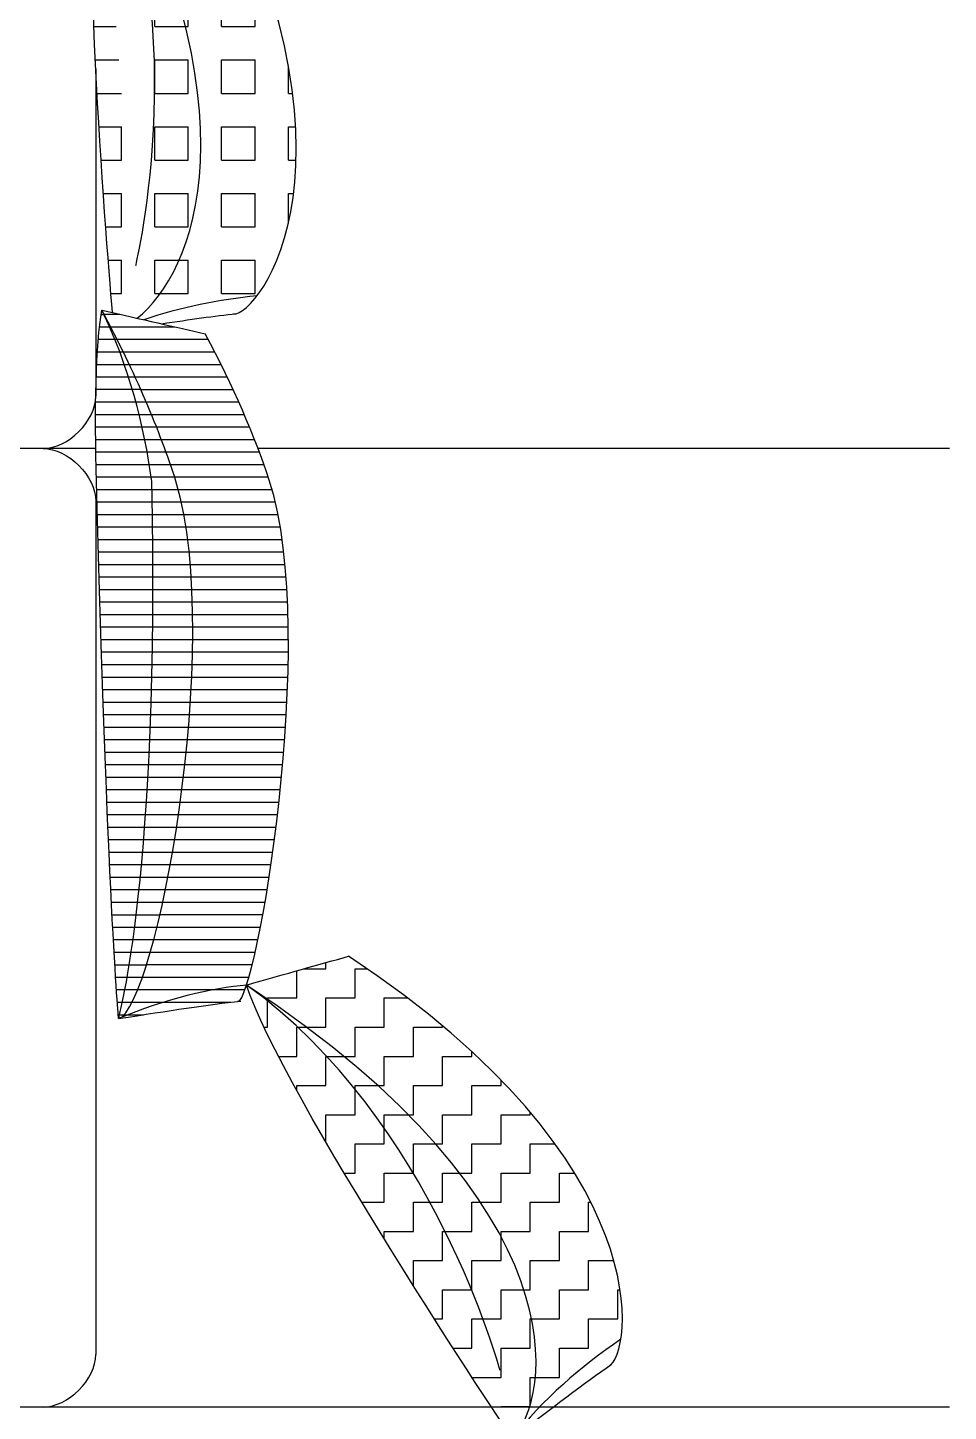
# Model space of a CAD drawing. Header units: millimetres. Extents: x 990 to 5684, y 331 to 3337.
# Drawn here: x 4028.9 to 4099, y 2104.3 to 2209.7 of the extents above; entities that cross this region are included whole.
import ezdxf

# ---------------------------------------------------------------- set-up
doc = ezdxf.new("R2010")
doc.units = ezdxf.units.MM
for name, color, linetype in [('A-SECT D-MCUT', 181, 'Continuous'), ('VITI', 2, 'Continuous'), ('VITI 2', 4, 'Continuous')]:
    doc.layers.add(name, color=color, linetype=linetype)
pattern_1 = [(0, (0, 0), (2.2225, 2.2225), [2.2225, -2.2225]), (90, (2.2225, 0), (-2.2225, 2.2225), [2.2225, -2.2225])]

msp = doc.modelspace()

# ---------------------------------------------------------------- hatches: boundary and pattern name
at = {"layer": 'A-SECT D-MCUT'}
h = msp.add_hatch(dxfattribs=at)
h.set_pattern_fill('LINE', color=40, scale=0.3)
edge = h.paths.add_edge_path()
edge.add_spline(control_points=[(4047.97, 2250.67), (4048.24, 2256.88), (4047.97, 2263.04), (4046.62, 2267.26)], knot_values=[14.837275, 14.837275, 14.837275, 14.837275, 22.849085, 22.849085, 22.849085, 22.849085], degree=3, periodic=0)
edge.add_spline(control_points=[(4046.62, 2267.26), (4045.49, 2270.63), (4043.9, 2274.34), (4041.73, 2278.4)], knot_values=[27.272213, 27.272213, 27.272213, 27.272213, 32.474828, 32.474828, 32.474828, 32.474828], degree=3, periodic=0)
edge.add_spline(control_points=[(4041.73, 2278.4), (4039.55, 2278.9), (4037.08, 2279.48), (4034.1, 2280.14)], knot_values=[0.244402, 0.244402, 0.244402, 0.244402, 10.264926, 10.264926, 10.264926, 10.264926], degree=3, periodic=0)
edge.add_line((4034.1, 2280.14), (4034.1, 2279.77))
edge.add_spline(control_points=[(4034.1, 2279.77), (4036.55, 2275.13), (4038.3, 2270.94), (4039.5, 2267.18)], knot_values=[26.717885, 26.717885, 26.717885, 26.717885, 32.309165, 32.309165, 32.309165, 32.309165], degree=3, periodic=0)
edge.add_spline(control_points=[(4039.5, 2267.18), (4043.17, 2254.87), (4038.11, 2227.92), (4035.27, 2226.3)], knot_values=[0.363216, 0.363216, 0.363216, 0.363216, 22.578103, 22.578103, 22.578103, 22.578103], degree=3, periodic=0)
edge.add_spline(control_points=[(4035.27, 2226.3), (4038.71, 2227.77), (4042.37, 2228.57), (4044.89, 2228.81)], knot_values=[23.408711, 23.408711, 23.408711, 23.408711, 30.185736, 30.185736, 30.185736, 30.185736], degree=3, periodic=0)
edge.add_spline(control_points=[(4044.89, 2228.81), (4045.95, 2232.11), (4047.56, 2241.45), (4047.97, 2250.67)], knot_values=[2.941282, 2.941282, 2.941282, 2.941282, 14.837275, 14.837275, 14.837275, 14.837275], degree=3, periodic=0)
edge = h.paths.add_edge_path()
edge.add_spline(control_points=[(4045.58, 2136.81), (4047.37, 2142.34), (4050.68, 2164.78), (4047.31, 2175.27)], knot_values=[2.941282, 2.941282, 2.941282, 2.941282, 22.849085, 22.849085, 22.849085, 22.849085], degree=3, periodic=0)
edge.add_spline(control_points=[(4047.31, 2175.27), (4047.05, 2176.05), (4046.76, 2176.85), (4046.45, 2177.67)], knot_values=[27.272213, 27.272213, 27.272213, 27.272213, 28.480322, 28.480322, 28.480322, 28.480322], degree=3, periodic=0)
edge.add_spline(control_points=[(4046.45, 2177.67), (4045.42, 2180.38), (4044.1, 2183.29), (4042.43, 2186.41)], knot_values=[28.480322, 28.480322, 28.480322, 28.480322, 32.474828, 32.474828, 32.474828, 32.474828], degree=3, periodic=0)
edge.add_spline(control_points=[(4042.43, 2186.41), (4041.39, 2186.65), (4040.3, 2186.9), (4039.11, 2187.17)], knot_values=[5.514119, 5.514119, 5.514119, 5.514119, 10.264926, 10.264926, 10.264926, 10.264926], degree=3, periodic=0)
edge.add_spline(control_points=[(4039.11, 2187.17), (4038.67, 2187.27), (4038.22, 2187.37), (4037.76, 2187.48)], knot_values=[3.76901, 3.76901, 3.76901, 3.76901, 5.514119, 5.514119, 5.514119, 5.514119], degree=3, periodic=0)
edge.add_spline(control_points=[(4037.76, 2187.48), (4037.6, 2187.52), (4037.43, 2187.55), (4037.26, 2187.59)], knot_values=[3.144169, 3.144169, 3.144169, 3.144169, 3.76901, 3.76901, 3.76901, 3.76901], degree=3, periodic=0)
edge.add_spline(control_points=[(4037.26, 2187.59), (4036.65, 2187.73), (4036.02, 2187.87), (4035.37, 2188.02)], knot_values=[0.895699, 0.895699, 0.895699, 0.895699, 3.144169, 3.144169, 3.144169, 3.144169], degree=3, periodic=0)
edge.add_spline(control_points=[(4035.37, 2188.02), (4035.11, 2188.08), (4034.84, 2188.14), (4034.57, 2188.2)], knot_values=[0, 0, 0, 0, 0.895699, 0.895699, 0.895699, 0.895699], degree=3, periodic=0)
edge.add_spline(control_points=[(4034.57, 2188.2), (4037.14, 2183.38), (4038.96, 2179.06), (4040.2, 2175.19)], knot_values=[26.717885, 26.717885, 26.717885, 26.717885, 32.474828, 32.474828, 32.474828, 32.474828], degree=3, periodic=0)
edge.add_spline(control_points=[(4040.2, 2175.19), (4043.87, 2162.88), (4038.81, 2135.93), (4035.97, 2134.31)], knot_values=[0.363216, 0.363216, 0.363216, 0.363216, 22.578103, 22.578103, 22.578103, 22.578103], degree=3, periodic=0)
edge.add_spline(control_points=[(4035.97, 2134.31), (4039.41, 2135.77), (4043.07, 2136.57), (4045.58, 2136.81)], knot_values=[23.408711, 23.408711, 23.408711, 23.408711, 30.185736, 30.185736, 30.185736, 30.185736], degree=3, periodic=0)
at = {"layer": 'A-SECT D-MCUT', "linetype": 'Continuous'}
h = msp.add_hatch(dxfattribs=at)
h.set_pattern_fill('SQUARE', color=175, scale=0.8)
edge = h.paths.add_edge_path()
edge.add_spline(control_points=[(4037.26, 2187.59), (4041.52, 2191.04), (4046.83, 2202.98), (4034.24, 2226.61)], knot_values=[4.212596, 4.212596, 4.212596, 4.212596, 32.474828, 32.474828, 32.474828, 32.474828], degree=3, periodic=0)
edge.add_spline(control_points=[(4037.15, 2191.62), (4037.15, 2191.62), (4041.84, 2210.82), (4034.24, 2226.61)], knot_values=[0, 0, 0, 0, 50, 50, 50, 50], degree=3, periodic=0)
edge.add_spline(control_points=[(4034.24, 2226.61), (4034.18, 2226.34), (4034.14, 2226.06), (4034.1, 2225.75)], knot_values=[8.511527, 8.511527, 8.511527, 8.511527, 8.789808, 8.789808, 8.789808, 8.789808], degree=3, periodic=0)
edge.add_spline(control_points=[(4034.1, 2225.75), (4033.55, 2221.76), (4033.72, 2214.08), (4034.1, 2206.58)], knot_values=[4.891288, 4.891288, 4.891288, 4.891288, 8.511527, 8.511527, 8.511527, 8.511527], degree=3, periodic=0)
edge.add_spline(control_points=[(4034.1, 2206.58), (4034.49, 2198.74), (4035.11, 2191.09), (4035.37, 2188.02)], knot_values=[1.11256, 1.11256, 1.11256, 1.11256, 4.891288, 4.891288, 4.891288, 4.891288], degree=3, periodic=0)
edge.add_spline(control_points=[(4035.37, 2188.02), (4036.02, 2187.87), (4036.65, 2187.73), (4037.26, 2187.59)], knot_values=[0.895699, 0.895699, 0.895699, 0.895699, 3.144169, 3.144169, 3.144169, 3.144169], degree=3, periodic=0)
edge = h.paths.add_edge_path()
edge.add_spline(control_points=[(4044.8, 2187.95), (4045.2, 2188.06), (4045.77, 2188.5), (4046.38, 2189.3)], knot_values=[1.135938, 1.135938, 1.135938, 1.135938, 6.587136, 6.587136, 6.587136, 6.587136], degree=3, periodic=0)
edge.add_spline(control_points=[(4046.38, 2189.3), (4043.49, 2189), (4040.57, 2188.44), (4037.76, 2187.48)], knot_values=[23.408711, 23.408711, 23.408711, 23.408711, 28.803606, 28.803606, 28.803606, 28.803606], degree=3, periodic=0)
edge.add_spline(control_points=[(4037.76, 2187.48), (4038.22, 2187.37), (4038.67, 2187.27), (4039.11, 2187.17)], knot_values=[3.76901, 3.76901, 3.76901, 3.76901, 5.514119, 5.514119, 5.514119, 5.514119], degree=3, periodic=0)
edge.add_spline(control_points=[(4039.11, 2187.17), (4041.2, 2187.49), (4042.97, 2187.74), (4044.58, 2187.92)], knot_values=[4.364551, 4.364551, 4.364551, 4.364551, 12.620073, 12.620073, 12.620073, 12.620073], degree=3, periodic=0)
edge.add_spline(control_points=[(4044.58, 2187.92), (4044.66, 2187.93), (4044.73, 2187.94), (4044.8, 2187.95)], knot_values=[12.620073, 12.620073, 12.620073, 12.620073, 13.003953, 13.003953, 13.003953, 13.003953], degree=3, periodic=0)
at = {"layer": 'A-SECT D-MCUT'}
h = msp.add_hatch(dxfattribs=at)
h.set_pattern_fill('SQUARE', color=175, scale=0.8)
edge = h.paths.add_edge_path()
edge.add_spline(control_points=[(4046.38, 2189.3), (4049.25, 2193.06), (4052.89, 2204.6), (4042.09, 2224.82)], knot_values=[6.587136, 6.587136, 6.587136, 6.587136, 32.474828, 32.474828, 32.474828, 32.474828], degree=3, periodic=0)
edge.add_spline(control_points=[(4042.09, 2224.82), (4040.18, 2225.25), (4038.06, 2225.75), (4035.56, 2226.31)], knot_values=[1.503153, 1.503153, 1.503153, 1.503153, 10.264926, 10.264926, 10.264926, 10.264926], degree=3, periodic=0)
edge.add_spline(control_points=[(4035.56, 2226.31), (4035.42, 2226.29), (4035.28, 2226.27), (4035.13, 2226.24)], knot_values=[0, 0, 0, 0, 0.475048, 0.475048, 0.475048, 0.475048], degree=3, periodic=0)
edge.add_spline(control_points=[(4035.13, 2226.24), (4035.13, 2226.24), (4035.13, 2226.3), (4035.12, 2226.41)], knot_values=[0, 0, 0, 0, 0.360496, 0.360496, 0.360496, 0.360496], degree=3, periodic=0)
edge.add_spline(control_points=[(4035.12, 2226.41), (4034.83, 2226.47), (4034.53, 2226.54), (4034.24, 2226.61)], knot_values=[0, 0, 0, 0, 0.995873, 0.995873, 0.995873, 0.995873], degree=3, periodic=0)
edge.add_spline(control_points=[(4034.24, 2226.61), (4046.83, 2202.98), (4041.52, 2191.04), (4037.26, 2187.59)], knot_values=[4.212596, 4.212596, 4.212596, 4.212596, 32.474828, 32.474828, 32.474828, 32.474828], degree=3, periodic=0)
edge.add_spline(control_points=[(4037.26, 2187.59), (4037.43, 2187.55), (4037.6, 2187.52), (4037.76, 2187.48)], knot_values=[3.144169, 3.144169, 3.144169, 3.144169, 3.76901, 3.76901, 3.76901, 3.76901], degree=3, periodic=0)
edge.add_spline(control_points=[(4037.76, 2187.48), (4040.57, 2188.44), (4043.49, 2189), (4046.38, 2189.3)], knot_values=[23.408711, 23.408711, 23.408711, 23.408711, 28.803606, 28.803606, 28.803606, 28.803606], degree=3, periodic=0)
h = msp.add_hatch(dxfattribs=at)
h.set_pattern_fill('LINE', color=40, scale=0.3)
edge = h.paths.add_edge_path(flags=17)
edge.add_spline(control_points=[(4041.21, 2157.11), (4041.47, 2160.45), (4041.56, 2163.81), (4041.42, 2166.91)], knot_values=[14.179532, 14.179532, 14.179532, 14.179532, 18.378785, 18.378785, 18.378785, 18.378785], degree=3, periodic=0)
edge.add_spline(control_points=[(4041.42, 2166.91), (4041.37, 2167.96), (4041.29, 2168.98), (4041.19, 2169.96)], knot_values=[18.378785, 18.378785, 18.378785, 18.378785, 19.801235, 19.801235, 19.801235, 19.801235], degree=3, periodic=0)
edge.add_spline(control_points=[(4041.19, 2169.96), (4041.09, 2170.91), (4040.95, 2171.83), (4040.79, 2172.69)], knot_values=[19.801235, 19.801235, 19.801235, 19.801235, 21.177679, 21.177679, 21.177679, 21.177679], degree=3, periodic=0)
edge.add_spline(control_points=[(4040.79, 2172.69), (4040.63, 2173.58), (4040.43, 2174.41), (4040.2, 2175.19)], knot_values=[21.177679, 21.177679, 21.177679, 21.177679, 22.578103, 22.578103, 22.578103, 22.578103], degree=3, periodic=0)
edge.add_spline(control_points=[(4040.2, 2175.19), (4038.96, 2179.06), (4037.14, 2183.38), (4034.57, 2188.2)], knot_values=[26.717885, 26.717885, 26.717885, 26.717885, 32.474828, 32.474828, 32.474828, 32.474828], degree=3, periodic=0)
edge.add_spline(control_points=[(4034.57, 2188.2), (4036.62, 2183.95), (4037.77, 2179.46), (4038.37, 2175.17)], knot_values=[36.559142, 36.559142, 36.559142, 36.559142, 50, 50, 50, 50], degree=3, periodic=0)
edge.add_spline(control_points=[(4038.37, 2175.17), (4039, 2145.43), (4035.83, 2134.25), (4035.83, 2134.25)], knot_values=[0, 0, 0, 0, 28.336263, 28.336263, 28.336263, 28.336263], degree=3, periodic=0)
edge.add_spline(control_points=[(4035.83, 2134.25), (4035.87, 2134.27), (4035.92, 2134.29), (4035.97, 2134.31)], knot_values=[30.185736, 30.185736, 30.185736, 30.185736, 30.276089, 30.276089, 30.276089, 30.276089], degree=3, periodic=0)
edge.add_spline(control_points=[(4038.52, 2135.27), (4037.67, 2134.99), (4036.81, 2134.67), (4035.97, 2134.31)], knot_values=[28.52543, 28.52543, 28.52543, 28.52543, 30.185736, 30.185736, 30.185736, 30.185736], degree=3, periodic=0)
edge.add_spline(control_points=[(4035.97, 2134.31), (4035.99, 2134.32), (4036.01, 2134.34), (4036.03, 2134.35)], knot_values=[0.363215, 0.363215, 0.363215, 0.363215, 0.532403, 0.532403, 0.532403, 0.532403], degree=3, periodic=0)
edge.add_spline(control_points=[(4036.03, 2134.35), (4036.05, 2134.37), (4036.08, 2134.39), (4036.1, 2134.4)], knot_values=[0.532403, 0.532403, 0.532403, 0.532403, 0.708762, 0.708762, 0.708762, 0.708762], degree=3, periodic=0)
edge.add_spline(control_points=[(4036.1, 2134.4), (4036.12, 2134.42), (4036.15, 2134.44), (4036.17, 2134.47)], knot_values=[0.708762, 0.708762, 0.708762, 0.708762, 0.882917, 0.882917, 0.882917, 0.882917], degree=3, periodic=0)
edge.add_spline(control_points=[(4036.17, 2134.47), (4036.19, 2134.49), (4036.22, 2134.51), (4036.24, 2134.54)], knot_values=[0.882917, 0.882917, 0.882917, 0.882917, 1.058348, 1.058348, 1.058348, 1.058348], degree=3, periodic=0)
edge.add_spline(control_points=[(4036.24, 2134.54), (4036.27, 2134.57), (4036.31, 2134.61), (4036.35, 2134.66)], knot_values=[1.058348, 1.058348, 1.058348, 1.058348, 1.319506, 1.319506, 1.319506, 1.319506], degree=3, periodic=0)
edge.add_spline(control_points=[(4036.35, 2134.66), (4036.38, 2134.7), (4036.42, 2134.75), (4036.45, 2134.8)], knot_values=[1.319506, 1.319506, 1.319506, 1.319506, 1.583655, 1.583655, 1.583655, 1.583655], degree=3, periodic=0)
edge.add_spline(control_points=[(4036.45, 2134.8), (4036.52, 2134.9), (4036.6, 2135.01), (4036.67, 2135.14)], knot_values=[1.583655, 1.583655, 1.583655, 1.583655, 2.103022, 2.103022, 2.103022, 2.103022], degree=3, periodic=0)
edge.add_spline(control_points=[(4036.67, 2135.14), (4036.72, 2135.22), (4036.77, 2135.31), (4036.82, 2135.41)], knot_values=[2.103022, 2.103022, 2.103022, 2.103022, 2.457784, 2.457784, 2.457784, 2.457784], degree=3, periodic=0)
edge.add_spline(control_points=[(4036.82, 2135.41), (4036.92, 2135.6), (4037.02, 2135.8), (4037.12, 2136.03)], knot_values=[2.457784, 2.457784, 2.457784, 2.457784, 3.140076, 3.140076, 3.140076, 3.140076], degree=3, periodic=0)
edge.add_spline(control_points=[(4037.12, 2136.03), (4037.3, 2136.44), (4037.48, 2136.91), (4037.66, 2137.44)], knot_values=[3.140076, 3.140076, 3.140076, 3.140076, 4.380793, 4.380793, 4.380793, 4.380793], degree=3, periodic=0)
edge.add_spline(control_points=[(4037.66, 2137.44), (4037.89, 2138.09), (4038.12, 2138.83), (4038.34, 2139.65)], knot_values=[4.380793, 4.380793, 4.380793, 4.380793, 5.916928, 5.916928, 5.916928, 5.916928], degree=3, periodic=0)
edge.add_spline(control_points=[(4038.34, 2139.65), (4038.73, 2141.06), (4039.12, 2142.7), (4039.48, 2144.48)], knot_values=[5.916928, 5.916928, 5.916928, 5.916928, 8.580437, 8.580437, 8.580437, 8.580437], degree=3, periodic=0)
edge.add_spline(control_points=[(4039.48, 2144.48), (4039.87, 2146.42), (4040.22, 2148.53), (4040.53, 2150.74)], knot_values=[8.580437, 8.580437, 8.580437, 8.580437, 11.470659, 11.470659, 11.470659, 11.470659], degree=3, periodic=0)
edge.add_spline(control_points=[(4040.53, 2150.74), (4040.81, 2152.81), (4041.04, 2154.96), (4041.21, 2157.11)], knot_values=[11.470659, 11.470659, 11.470659, 11.470659, 14.179532, 14.179532, 14.179532, 14.179532], degree=3, periodic=0)
edge = h.paths.add_edge_path()
edge.add_spline(control_points=[(4035.97, 2134.31), (4038.81, 2135.93), (4043.87, 2162.88), (4040.2, 2175.19)], knot_values=[0.363216, 0.363216, 0.363216, 0.363216, 22.578103, 22.578103, 22.578103, 22.578103], degree=3, periodic=0)
edge.add_spline(control_points=[(4040.2, 2175.19), (4038.96, 2179.06), (4037.14, 2183.38), (4034.57, 2188.2)], knot_values=[26.717885, 26.717885, 26.717885, 26.717885, 32.474828, 32.474828, 32.474828, 32.474828], degree=3, periodic=0)
edge.add_spline(control_points=[(4034.57, 2188.2), (4036.62, 2183.95), (4037.77, 2179.46), (4038.37, 2175.17)], knot_values=[36.559142, 36.559142, 36.559142, 36.559142, 50, 50, 50, 50], degree=3, periodic=0)
edge.add_spline(control_points=[(4038.37, 2175.17), (4039, 2145.43), (4035.83, 2134.25), (4035.83, 2134.25)], knot_values=[0, 0, 0, 0, 28.336263, 28.336263, 28.336263, 28.336263], degree=3, periodic=0)
edge.add_spline(control_points=[(4035.83, 2134.25), (4035.87, 2134.27), (4035.92, 2134.29), (4035.97, 2134.31)], knot_values=[30.185736, 30.185736, 30.185736, 30.185736, 30.276089, 30.276089, 30.276089, 30.276089], degree=3, periodic=0)
edge.add_spline(control_points=[(4045.58, 2136.81), (4043.07, 2136.57), (4039.41, 2135.77), (4035.97, 2134.31)], knot_values=[23.408711, 23.408711, 23.408711, 23.408711, 30.185736, 30.185736, 30.185736, 30.185736], degree=3, periodic=0)
h = msp.add_hatch(dxfattribs=at)
h.set_pattern_fill('ZIGZAG', color=175, scale=0.7)
h.set_pattern_definition(pattern_1)
edge = h.paths.add_edge_path()
edge.add_spline(control_points=[(4074.08, 2109.84), (4074.81, 2114.52), (4072.48, 2126.4), (4053.34, 2139)], knot_values=[6.587136, 6.587136, 6.587136, 6.587136, 32.474828, 32.474828, 32.474828, 32.474828], degree=3, periodic=0)
edge.add_spline(control_points=[(4053.34, 2139), (4051.13, 2138.38), (4048.62, 2137.69), (4045.58, 2136.81)], knot_values=[0, 0, 0, 0, 10.264926, 10.264926, 10.264926, 10.264926], degree=3, periodic=0)
edge.add_spline(control_points=[(4045.58, 2136.81), (4067, 2122.69), (4068.85, 2110.15), (4067.13, 2104.67)], knot_values=[5.394661, 5.394661, 5.394661, 5.394661, 32.474828, 32.474828, 32.474828, 32.474828], degree=3, periodic=0)
edge.add_line((4067.13, 2104.67), (4067.89, 2104.67))
edge.add_spline(control_points=[(4067.89, 2104.67), (4069.77, 2106.63), (4071.88, 2108.34), (4074.08, 2109.84)], knot_values=[23.408711, 23.408711, 23.408711, 23.408711, 28.355936, 28.355936, 28.355936, 28.355936], degree=3, periodic=0)
edge = h.paths.add_edge_path(flags=0)
edge.add_spline(control_points=[(4065.43, 2116.71), (4065.11, 2117.39), (4064.73, 2118.08), (4064.32, 2118.8)], knot_values=[18.288591, 18.288591, 18.288591, 18.288591, 19.96557, 19.96557, 19.96557, 19.96557], degree=3, periodic=0)
edge.add_spline(control_points=[(4064.32, 2118.8), (4063.93, 2119.44), (4063.51, 2120.11), (4063.05, 2120.78)], knot_values=[19.96557, 19.96557, 19.96557, 19.96557, 21.493631, 21.493631, 21.493631, 21.493631], degree=3, periodic=0)
edge.add_spline(control_points=[(4063.05, 2120.78), (4062.54, 2121.53), (4061.98, 2122.29), (4061.36, 2123.06)], knot_values=[21.493631, 21.493631, 21.493631, 21.493631, 23.185115, 23.185115, 23.185115, 23.185115], degree=3, periodic=0)
edge.add_spline(control_points=[(4061.36, 2123.06), (4060.62, 2124), (4059.79, 2124.95), (4058.88, 2125.92)], knot_values=[23.185115, 23.185115, 23.185115, 23.185115, 25.228605, 25.228605, 25.228605, 25.228605], degree=3, periodic=0)
edge.add_spline(control_points=[(4058.88, 2125.92), (4058.14, 2126.72), (4057.33, 2127.52), (4056.47, 2128.34)], knot_values=[25.228605, 25.228605, 25.228605, 25.228605, 26.896674, 26.896674, 26.896674, 26.896674], degree=3, periodic=0)
edge.add_spline(control_points=[(4056.47, 2128.34), (4055.4, 2129.35), (4054.23, 2130.38), (4052.96, 2131.42)], knot_values=[26.896674, 26.896674, 26.896674, 26.896674, 28.965486, 28.965486, 28.965486, 28.965486], degree=3, periodic=0)
edge.add_spline(control_points=[(4052.96, 2131.42), (4051.95, 2132.25), (4050.87, 2133.08), (4049.73, 2133.93)], knot_values=[28.965486, 28.965486, 28.965486, 28.965486, 30.614252, 30.614252, 30.614252, 30.614252], degree=3, periodic=0)
edge.add_spline(control_points=[(4049.73, 2133.93), (4048.43, 2134.88), (4047.06, 2135.84), (4045.58, 2136.81)], knot_values=[30.614252, 30.614252, 30.614252, 30.614252, 32.474828, 32.474828, 32.474828, 32.474828], degree=3, periodic=0)
edge.add_spline(control_points=[(4064.87, 2107.47), (4064.87, 2107.47), (4059.81, 2126.59), (4045.58, 2136.81)], knot_values=[0, 0, 0, 0, 50, 50, 50, 50], degree=3, periodic=0)
edge.add_spline(control_points=[(4045.58, 2136.81), (4045.73, 2136.36), (4045.92, 2135.84), (4046.16, 2135.28)], knot_values=[8.290942, 8.290942, 8.290942, 8.290942, 8.789808, 8.789808, 8.789808, 8.789808], degree=3, periodic=0)
edge.add_spline(control_points=[(4046.16, 2135.28), (4046.36, 2134.78), (4046.6, 2134.25), (4046.87, 2133.68)], knot_values=[7.855494, 7.855494, 7.855494, 7.855494, 8.290942, 8.290942, 8.290942, 8.290942], degree=3, periodic=0)
edge.add_spline(control_points=[(4046.87, 2133.68), (4047.21, 2132.95), (4047.6, 2132.17), (4048.03, 2131.34)], knot_values=[7.294683, 7.294683, 7.294683, 7.294683, 7.855494, 7.855494, 7.855494, 7.855494], degree=3, periodic=0)
edge.add_spline(control_points=[(4048.03, 2131.34), (4048.53, 2130.37), (4049.08, 2129.35), (4049.68, 2128.28)], knot_values=[6.642871, 6.642871, 6.642871, 6.642871, 7.294683, 7.294683, 7.294683, 7.294683], degree=3, periodic=0)
edge.add_spline(control_points=[(4049.68, 2128.28), (4050.44, 2126.91), (4051.26, 2125.48), (4052.12, 2124.01)], knot_values=[5.805897, 5.805897, 5.805897, 5.805897, 6.642871, 6.642871, 6.642871, 6.642871], degree=3, periodic=0)
edge.add_spline(control_points=[(4052.12, 2124.01), (4053.34, 2121.94), (4054.63, 2119.81), (4055.91, 2117.73)], knot_values=[4.622345, 4.622345, 4.622345, 4.622345, 5.805897, 5.805897, 5.805897, 5.805897], degree=3, periodic=0)
edge.add_spline(control_points=[(4055.91, 2117.73), (4057.78, 2114.69), (4059.64, 2111.76), (4061.23, 2109.29)], knot_values=[2.891966, 2.891966, 2.891966, 2.891966, 4.622345, 4.622345, 4.622345, 4.622345], degree=3, periodic=0)
edge.add_spline(control_points=[(4061.23, 2109.29), (4062.41, 2107.45), (4063.44, 2105.87), (4064.23, 2104.67)], knot_values=[1.609328, 1.609328, 1.609328, 1.609328, 2.891966, 2.891966, 2.891966, 2.891966], degree=3, periodic=0)
edge.add_line((4064.23, 2104.67), (4067.13, 2104.67))
edge.add_spline(control_points=[(4067.13, 2104.67), (4067.15, 2104.72), (4067.17, 2104.78), (4067.18, 2104.84)], knot_values=[5.394661, 5.394661, 5.394661, 5.394661, 5.667983, 5.667983, 5.667983, 5.667983], degree=3, periodic=0)
edge.add_spline(control_points=[(4067.18, 2104.84), (4067.24, 2105.05), (4067.3, 2105.27), (4067.35, 2105.49)], knot_values=[5.667983, 5.667983, 5.667983, 5.667983, 6.678218, 6.678218, 6.678218, 6.678218], degree=3, periodic=0)
edge.add_spline(control_points=[(4067.35, 2105.49), (4067.39, 2105.69), (4067.43, 2105.88), (4067.46, 2106.09)], knot_values=[6.678218, 6.678218, 6.678218, 6.678218, 7.524072, 7.524072, 7.524072, 7.524072], degree=3, periodic=0)
edge.add_spline(control_points=[(4067.46, 2106.09), (4067.5, 2106.34), (4067.54, 2106.59), (4067.56, 2106.86)], knot_values=[7.524072, 7.524072, 7.524072, 7.524072, 8.544845, 8.544845, 8.544845, 8.544845], degree=3, periodic=0)
edge.add_spline(control_points=[(4067.56, 2106.86), (4067.58, 2107.08), (4067.6, 2107.3), (4067.61, 2107.53)], knot_values=[8.544845, 8.544845, 8.544845, 8.544845, 9.381638, 9.381638, 9.381638, 9.381638], degree=3, periodic=0)
edge.add_spline(control_points=[(4067.61, 2107.53), (4067.62, 2107.81), (4067.62, 2108.11), (4067.62, 2108.41)], knot_values=[9.381638, 9.381638, 9.381638, 9.381638, 10.412865, 10.412865, 10.412865, 10.412865], degree=3, periodic=0)
edge.add_spline(control_points=[(4067.62, 2108.41), (4067.61, 2108.65), (4067.6, 2108.9), (4067.59, 2109.15)], knot_values=[10.412865, 10.412865, 10.412865, 10.412865, 11.241013, 11.241013, 11.241013, 11.241013], degree=3, periodic=0)
edge.add_spline(control_points=[(4067.59, 2109.15), (4067.54, 2109.85), (4067.44, 2110.59), (4067.28, 2111.37)], knot_values=[11.241013, 11.241013, 11.241013, 11.241013, 13.528248, 13.528248, 13.528248, 13.528248], degree=3, periodic=0)
edge.add_spline(control_points=[(4067.28, 2111.37), (4067.21, 2111.72), (4067.13, 2112.08), (4067.03, 2112.44)], knot_values=[13.528248, 13.528248, 13.528248, 13.528248, 14.553048, 14.553048, 14.553048, 14.553048], degree=3, periodic=0)
edge.add_spline(control_points=[(4067.03, 2112.44), (4066.78, 2113.41), (4066.44, 2114.43), (4065.98, 2115.5)], knot_values=[14.553048, 14.553048, 14.553048, 14.553048, 17.273556, 17.273556, 17.273556, 17.273556], degree=3, periodic=0)
edge.add_spline(control_points=[(4065.98, 2115.5), (4065.82, 2115.89), (4065.63, 2116.3), (4065.43, 2116.71)], knot_values=[17.273556, 17.273556, 17.273556, 17.273556, 18.288591, 18.288591, 18.288591, 18.288591], degree=3, periodic=0)
edge = h.paths.add_edge_path(flags=17)
edge.add_spline(control_points=[(4067.03, 2112.44), (4066.78, 2113.41), (4066.44, 2114.43), (4065.98, 2115.5)], knot_values=[14.553048, 14.553048, 14.553048, 14.553048, 17.273556, 17.273556, 17.273556, 17.273556], degree=3, periodic=0)
edge.add_spline(control_points=[(4065.98, 2115.5), (4065.82, 2115.89), (4065.63, 2116.3), (4065.43, 2116.71)], knot_values=[17.273556, 17.273556, 17.273556, 17.273556, 18.288591, 18.288591, 18.288591, 18.288591], degree=3, periodic=0)
edge.add_spline(control_points=[(4065.43, 2116.71), (4065.11, 2117.39), (4064.73, 2118.08), (4064.32, 2118.8)], knot_values=[18.288591, 18.288591, 18.288591, 18.288591, 19.96557, 19.96557, 19.96557, 19.96557], degree=3, periodic=0)
edge.add_spline(control_points=[(4064.32, 2118.8), (4063.93, 2119.44), (4063.51, 2120.11), (4063.05, 2120.78)], knot_values=[19.96557, 19.96557, 19.96557, 19.96557, 21.493631, 21.493631, 21.493631, 21.493631], degree=3, periodic=0)
edge.add_spline(control_points=[(4063.05, 2120.78), (4062.54, 2121.53), (4061.98, 2122.29), (4061.36, 2123.06)], knot_values=[21.493631, 21.493631, 21.493631, 21.493631, 23.185115, 23.185115, 23.185115, 23.185115], degree=3, periodic=0)
edge.add_spline(control_points=[(4061.36, 2123.06), (4060.62, 2124), (4059.79, 2124.95), (4058.88, 2125.92)], knot_values=[23.185115, 23.185115, 23.185115, 23.185115, 25.228605, 25.228605, 25.228605, 25.228605], degree=3, periodic=0)
edge.add_spline(control_points=[(4058.88, 2125.92), (4058.14, 2126.72), (4057.33, 2127.52), (4056.47, 2128.34)], knot_values=[25.228605, 25.228605, 25.228605, 25.228605, 26.896674, 26.896674, 26.896674, 26.896674], degree=3, periodic=0)
edge.add_spline(control_points=[(4056.47, 2128.34), (4055.4, 2129.35), (4054.23, 2130.38), (4052.96, 2131.42)], knot_values=[26.896674, 26.896674, 26.896674, 26.896674, 28.965486, 28.965486, 28.965486, 28.965486], degree=3, periodic=0)
edge.add_spline(control_points=[(4052.96, 2131.42), (4051.95, 2132.25), (4050.87, 2133.08), (4049.73, 2133.93)], knot_values=[28.965486, 28.965486, 28.965486, 28.965486, 30.614252, 30.614252, 30.614252, 30.614252], degree=3, periodic=0)
edge.add_spline(control_points=[(4049.73, 2133.93), (4048.43, 2134.88), (4047.06, 2135.84), (4045.58, 2136.81)], knot_values=[30.614252, 30.614252, 30.614252, 30.614252, 32.474828, 32.474828, 32.474828, 32.474828], degree=3, periodic=0)
edge.add_spline(control_points=[(4045.58, 2136.81), (4045.73, 2136.36), (4045.92, 2135.84), (4046.16, 2135.28)], knot_values=[8.290942, 8.290942, 8.290942, 8.290942, 8.789808, 8.789808, 8.789808, 8.789808], degree=3, periodic=0)
edge.add_spline(control_points=[(4046.16, 2135.28), (4046.36, 2134.78), (4046.6, 2134.25), (4046.87, 2133.68)], knot_values=[7.855494, 7.855494, 7.855494, 7.855494, 8.290942, 8.290942, 8.290942, 8.290942], degree=3, periodic=0)
edge.add_spline(control_points=[(4046.87, 2133.68), (4047.21, 2132.95), (4047.6, 2132.17), (4048.03, 2131.34)], knot_values=[7.294683, 7.294683, 7.294683, 7.294683, 7.855494, 7.855494, 7.855494, 7.855494], degree=3, periodic=0)
edge.add_spline(control_points=[(4048.03, 2131.34), (4048.53, 2130.37), (4049.08, 2129.35), (4049.68, 2128.28)], knot_values=[6.642871, 6.642871, 6.642871, 6.642871, 7.294683, 7.294683, 7.294683, 7.294683], degree=3, periodic=0)
edge.add_spline(control_points=[(4049.68, 2128.28), (4050.44, 2126.91), (4051.26, 2125.48), (4052.12, 2124.01)], knot_values=[5.805897, 5.805897, 5.805897, 5.805897, 6.642871, 6.642871, 6.642871, 6.642871], degree=3, periodic=0)
edge.add_spline(control_points=[(4052.12, 2124.01), (4053.34, 2121.94), (4054.63, 2119.81), (4055.91, 2117.73)], knot_values=[4.622345, 4.622345, 4.622345, 4.622345, 5.805897, 5.805897, 5.805897, 5.805897], degree=3, periodic=0)
edge.add_spline(control_points=[(4055.91, 2117.73), (4057.78, 2114.69), (4059.64, 2111.76), (4061.23, 2109.29)], knot_values=[2.891966, 2.891966, 2.891966, 2.891966, 4.622345, 4.622345, 4.622345, 4.622345], degree=3, periodic=0)
edge.add_spline(control_points=[(4061.23, 2109.29), (4062.41, 2107.45), (4063.44, 2105.87), (4064.23, 2104.67)], knot_values=[1.609328, 1.609328, 1.609328, 1.609328, 2.891966, 2.891966, 2.891966, 2.891966], degree=3, periodic=0)
edge.add_line((4064.23, 2104.67), (4067.13, 2104.67))
edge.add_spline(control_points=[(4067.13, 2104.67), (4067.15, 2104.72), (4067.17, 2104.78), (4067.18, 2104.84)], knot_values=[5.394661, 5.394661, 5.394661, 5.394661, 5.667983, 5.667983, 5.667983, 5.667983], degree=3, periodic=0)
edge.add_spline(control_points=[(4067.18, 2104.84), (4067.24, 2105.05), (4067.3, 2105.27), (4067.35, 2105.49)], knot_values=[5.667983, 5.667983, 5.667983, 5.667983, 6.678218, 6.678218, 6.678218, 6.678218], degree=3, periodic=0)
edge.add_spline(control_points=[(4067.35, 2105.49), (4067.39, 2105.69), (4067.43, 2105.88), (4067.46, 2106.09)], knot_values=[6.678218, 6.678218, 6.678218, 6.678218, 7.524072, 7.524072, 7.524072, 7.524072], degree=3, periodic=0)
edge.add_spline(control_points=[(4067.46, 2106.09), (4067.5, 2106.34), (4067.54, 2106.59), (4067.56, 2106.86)], knot_values=[7.524072, 7.524072, 7.524072, 7.524072, 8.544845, 8.544845, 8.544845, 8.544845], degree=3, periodic=0)
edge.add_spline(control_points=[(4067.56, 2106.86), (4067.58, 2107.08), (4067.6, 2107.3), (4067.61, 2107.53)], knot_values=[8.544845, 8.544845, 8.544845, 8.544845, 9.381638, 9.381638, 9.381638, 9.381638], degree=3, periodic=0)
edge.add_spline(control_points=[(4067.61, 2107.53), (4067.62, 2107.81), (4067.62, 2108.11), (4067.62, 2108.41)], knot_values=[9.381638, 9.381638, 9.381638, 9.381638, 10.412865, 10.412865, 10.412865, 10.412865], degree=3, periodic=0)
edge.add_spline(control_points=[(4067.62, 2108.41), (4067.61, 2108.65), (4067.6, 2108.9), (4067.59, 2109.15)], knot_values=[10.412865, 10.412865, 10.412865, 10.412865, 11.241013, 11.241013, 11.241013, 11.241013], degree=3, periodic=0)
edge.add_spline(control_points=[(4067.59, 2109.15), (4067.54, 2109.85), (4067.44, 2110.59), (4067.28, 2111.37)], knot_values=[11.241013, 11.241013, 11.241013, 11.241013, 13.528248, 13.528248, 13.528248, 13.528248], degree=3, periodic=0)
edge.add_spline(control_points=[(4067.28, 2111.37), (4067.21, 2111.72), (4067.13, 2112.08), (4067.03, 2112.44)], knot_values=[13.528248, 13.528248, 13.528248, 13.528248, 14.553048, 14.553048, 14.553048, 14.553048], degree=3, periodic=0)
edge = h.paths.add_edge_path(flags=16)
edge.add_spline(control_points=[(4064.87, 2107.47), (4064.87, 2107.47), (4059.81, 2126.59), (4045.58, 2136.81)], knot_values=[0, 0, 0, 0, 50, 50, 50, 50], degree=3, periodic=0)
edge.add_spline(control_points=[(4045.58, 2136.81), (4045.73, 2136.36), (4045.92, 2135.84), (4046.16, 2135.28)], knot_values=[8.290942, 8.290942, 8.290942, 8.290942, 8.789808, 8.789808, 8.789808, 8.789808], degree=3, periodic=0)
edge.add_spline(control_points=[(4046.16, 2135.28), (4046.36, 2134.78), (4046.6, 2134.25), (4046.87, 2133.68)], knot_values=[7.855494, 7.855494, 7.855494, 7.855494, 8.290942, 8.290942, 8.290942, 8.290942], degree=3, periodic=0)
edge.add_spline(control_points=[(4046.87, 2133.68), (4047.21, 2132.95), (4047.6, 2132.17), (4048.03, 2131.34)], knot_values=[7.294683, 7.294683, 7.294683, 7.294683, 7.855494, 7.855494, 7.855494, 7.855494], degree=3, periodic=0)
edge.add_spline(control_points=[(4048.03, 2131.34), (4048.53, 2130.37), (4049.08, 2129.35), (4049.68, 2128.28)], knot_values=[6.642871, 6.642871, 6.642871, 6.642871, 7.294683, 7.294683, 7.294683, 7.294683], degree=3, periodic=0)
edge.add_spline(control_points=[(4049.68, 2128.28), (4050.44, 2126.91), (4051.26, 2125.48), (4052.12, 2124.01)], knot_values=[5.805897, 5.805897, 5.805897, 5.805897, 6.642871, 6.642871, 6.642871, 6.642871], degree=3, periodic=0)
edge.add_spline(control_points=[(4052.12, 2124.01), (4053.34, 2121.94), (4054.63, 2119.81), (4055.91, 2117.73)], knot_values=[4.622345, 4.622345, 4.622345, 4.622345, 5.805897, 5.805897, 5.805897, 5.805897], degree=3, periodic=0)
edge.add_spline(control_points=[(4055.91, 2117.73), (4057.78, 2114.69), (4059.64, 2111.76), (4061.23, 2109.29)], knot_values=[2.891966, 2.891966, 2.891966, 2.891966, 4.622345, 4.622345, 4.622345, 4.622345], degree=3, periodic=0)
edge.add_spline(control_points=[(4061.23, 2109.29), (4062.41, 2107.45), (4063.44, 2105.87), (4064.23, 2104.67)], knot_values=[1.609328, 1.609328, 1.609328, 1.609328, 2.891966, 2.891966, 2.891966, 2.891966], degree=3, periodic=0)
edge.add_line((4064.23, 2104.67), (4067.13, 2104.67))
edge.add_spline(control_points=[(4067.13, 2104.67), (4067.15, 2104.72), (4067.17, 2104.78), (4067.18, 2104.84)], knot_values=[5.394661, 5.394661, 5.394661, 5.394661, 5.667983, 5.667983, 5.667983, 5.667983], degree=3, periodic=0)
edge.add_spline(control_points=[(4067.18, 2104.84), (4067.24, 2105.05), (4067.3, 2105.27), (4067.35, 2105.49)], knot_values=[5.667983, 5.667983, 5.667983, 5.667983, 6.678218, 6.678218, 6.678218, 6.678218], degree=3, periodic=0)
edge.add_spline(control_points=[(4067.35, 2105.49), (4067.39, 2105.69), (4067.43, 2105.88), (4067.46, 2106.09)], knot_values=[6.678218, 6.678218, 6.678218, 6.678218, 7.524072, 7.524072, 7.524072, 7.524072], degree=3, periodic=0)
edge.add_spline(control_points=[(4067.46, 2106.09), (4067.5, 2106.34), (4067.54, 2106.59), (4067.56, 2106.86)], knot_values=[7.524072, 7.524072, 7.524072, 7.524072, 8.544845, 8.544845, 8.544845, 8.544845], degree=3, periodic=0)
edge.add_spline(control_points=[(4067.56, 2106.86), (4067.58, 2107.08), (4067.6, 2107.3), (4067.61, 2107.53)], knot_values=[8.544845, 8.544845, 8.544845, 8.544845, 9.381638, 9.381638, 9.381638, 9.381638], degree=3, periodic=0)
edge.add_spline(control_points=[(4067.61, 2107.53), (4067.62, 2107.81), (4067.62, 2108.11), (4067.62, 2108.41)], knot_values=[9.381638, 9.381638, 9.381638, 9.381638, 10.412865, 10.412865, 10.412865, 10.412865], degree=3, periodic=0)
edge.add_spline(control_points=[(4067.62, 2108.41), (4067.61, 2108.65), (4067.6, 2108.9), (4067.59, 2109.15)], knot_values=[10.412865, 10.412865, 10.412865, 10.412865, 11.241013, 11.241013, 11.241013, 11.241013], degree=3, periodic=0)
edge.add_spline(control_points=[(4067.59, 2109.15), (4067.54, 2109.85), (4067.44, 2110.59), (4067.28, 2111.37)], knot_values=[11.241013, 11.241013, 11.241013, 11.241013, 13.528248, 13.528248, 13.528248, 13.528248], degree=3, periodic=0)
edge.add_spline(control_points=[(4067.28, 2111.37), (4067.21, 2111.72), (4067.13, 2112.08), (4067.03, 2112.44)], knot_values=[13.528248, 13.528248, 13.528248, 13.528248, 14.553048, 14.553048, 14.553048, 14.553048], degree=3, periodic=0)
edge.add_spline(control_points=[(4067.03, 2112.44), (4066.78, 2113.41), (4066.44, 2114.43), (4065.98, 2115.5)], knot_values=[14.553048, 14.553048, 14.553048, 14.553048, 17.273556, 17.273556, 17.273556, 17.273556], degree=3, periodic=0)
edge.add_spline(control_points=[(4065.98, 2115.5), (4065.82, 2115.89), (4065.63, 2116.3), (4065.43, 2116.71)], knot_values=[17.273556, 17.273556, 17.273556, 17.273556, 18.288591, 18.288591, 18.288591, 18.288591], degree=3, periodic=0)
edge.add_spline(control_points=[(4065.43, 2116.71), (4065.11, 2117.39), (4064.73, 2118.08), (4064.32, 2118.8)], knot_values=[18.288591, 18.288591, 18.288591, 18.288591, 19.96557, 19.96557, 19.96557, 19.96557], degree=3, periodic=0)
edge.add_spline(control_points=[(4064.32, 2118.8), (4063.93, 2119.44), (4063.51, 2120.11), (4063.05, 2120.78)], knot_values=[19.96557, 19.96557, 19.96557, 19.96557, 21.493631, 21.493631, 21.493631, 21.493631], degree=3, periodic=0)
edge.add_spline(control_points=[(4063.05, 2120.78), (4062.54, 2121.53), (4061.98, 2122.29), (4061.36, 2123.06)], knot_values=[21.493631, 21.493631, 21.493631, 21.493631, 23.185115, 23.185115, 23.185115, 23.185115], degree=3, periodic=0)
edge.add_spline(control_points=[(4061.36, 2123.06), (4060.62, 2124), (4059.79, 2124.95), (4058.88, 2125.92)], knot_values=[23.185115, 23.185115, 23.185115, 23.185115, 25.228605, 25.228605, 25.228605, 25.228605], degree=3, periodic=0)
edge.add_spline(control_points=[(4058.88, 2125.92), (4058.14, 2126.72), (4057.33, 2127.52), (4056.47, 2128.34)], knot_values=[25.228605, 25.228605, 25.228605, 25.228605, 26.896674, 26.896674, 26.896674, 26.896674], degree=3, periodic=0)
edge.add_spline(control_points=[(4056.47, 2128.34), (4055.4, 2129.35), (4054.23, 2130.38), (4052.96, 2131.42)], knot_values=[26.896674, 26.896674, 26.896674, 26.896674, 28.965486, 28.965486, 28.965486, 28.965486], degree=3, periodic=0)
edge.add_spline(control_points=[(4052.96, 2131.42), (4051.95, 2132.25), (4050.87, 2133.08), (4049.73, 2133.93)], knot_values=[28.965486, 28.965486, 28.965486, 28.965486, 30.614252, 30.614252, 30.614252, 30.614252], degree=3, periodic=0)
edge.add_spline(control_points=[(4049.73, 2133.93), (4048.43, 2134.88), (4047.06, 2135.84), (4045.58, 2136.81)], knot_values=[30.614252, 30.614252, 30.614252, 30.614252, 32.474828, 32.474828, 32.474828, 32.474828], degree=3, periodic=0)
h = msp.add_hatch(dxfattribs=at)
h.set_pattern_fill('ZIGZAG', color=175, scale=0.7)
h.set_pattern_definition(pattern_1)
edge = h.paths.add_edge_path()
edge.add_spline(control_points=[(4064.87, 2107.47), (4064.87, 2107.47), (4059.81, 2126.59), (4045.58, 2136.81)], knot_values=[0, 0, 0, 0, 50, 50, 50, 50], degree=3, periodic=0)
edge.add_spline(control_points=[(4045.58, 2136.81), (4047.66, 2130.26), (4059.84, 2111.37), (4064.23, 2104.67)], knot_values=[1.609328, 1.609328, 1.609328, 1.609328, 8.789808, 8.789808, 8.789808, 8.789808], degree=3, periodic=0)
edge.add_line((4064.23, 2104.67), (4067.13, 2104.67))
edge.add_spline(control_points=[(4067.13, 2104.67), (4068.85, 2110.15), (4067, 2122.69), (4045.58, 2136.81)], knot_values=[5.394661, 5.394661, 5.394661, 5.394661, 32.474828, 32.474828, 32.474828, 32.474828], degree=3, periodic=0)

# ---------------------------------------------------------------- linework, layer by layer
at = {"layer": 'A-SECT D-MCUT', "color": 40, "linetype": 'Continuous'}
for p, q in [((4034.52, 2187.89), (4034.72, 2187.89)), ((4034.72, 2187.89), (4034.73, 2187.89)), ((4034.38, 2186.94), (4035.15, 2186.94)), ((4035.15, 2186.94), (4035.23, 2186.94)), ((4034.29, 2185.99), (4035.55, 2185.99)), ((4035.55, 2185.99), (4035.72, 2185.99)), ((4034.22, 2185.03), (4035.92, 2185.03)), ((4035.92, 2185.03), (4036.19, 2185.03)), ((4034.17, 2184.08), (4036.27, 2184.08)), ((4036.27, 2184.08), (4036.64, 2184.08)), ((4034.13, 2183.13), (4036.58, 2183.13)), ((4036.58, 2183.13), (4037.09, 2183.13)), ((4034.1, 2182.18), (4036.88, 2182.18)), ((4036.88, 2182.18), (4037.52, 2182.18)), ((4034.09, 2181.22), (4037.15, 2181.22)), ((4037.15, 2181.22), (4037.93, 2181.22)), ((4034.08, 2180.27), (4037.39, 2180.27)), ((4034.09, 2179.32), (4037.62, 2179.32)), ((4037.39, 2180.27), (4038.33, 2180.27)), ((4037.62, 2179.32), (4038.72, 2179.32)), ((4034.09, 2178.37), (4037.82, 2178.37)), ((4037.82, 2178.37), (4039.09, 2178.37)), ((4034.11, 2177.41), (4038.01, 2177.41)), ((4038.01, 2177.41), (4039.44, 2177.41)), ((4034.12, 2176.46), (4038.18, 2176.46)), ((4038.18, 2176.46), (4039.78, 2176.46)), ((4034.15, 2175.51), (4038.32, 2175.51)), ((4038.32, 2175.51), (4040.09, 2175.51)), ((4034.17, 2174.56), (4038.38, 2174.56)), ((4038.38, 2174.56), (4040.38, 2174.56)), ((4034.2, 2173.61), (4038.4, 2173.61)), ((4038.4, 2173.61), (4040.61, 2173.61)), ((4034.22, 2172.65), (4038.42, 2172.65)), ((4038.42, 2172.65), (4040.8, 2172.65)), ((4034.25, 2171.7), (4038.43, 2171.7)), ((4038.43, 2171.7), (4040.96, 2171.7)), ((4034.27, 2170.75), (4038.44, 2170.75)), ((4034.3, 2169.8), (4038.45, 2169.8)), ((4038.44, 2170.75), (4041.1, 2170.75)), ((4038.45, 2169.8), (4041.21, 2169.8)), ((4034.33, 2168.84), (4038.45, 2168.84)), ((4038.45, 2168.84), (4041.29, 2168.84)), ((4034.36, 2167.89), (4038.45, 2167.89)), ((4038.45, 2167.89), (4041.36, 2167.89)), ((4034.38, 2166.94), (4038.45, 2166.94)), ((4038.45, 2166.94), (4041.42, 2166.94)), ((4034.41, 2165.99), (4038.45, 2165.99)), ((4038.45, 2165.99), (4041.45, 2165.99)), ((4034.44, 2165.03), (4038.44, 2165.03)), ((4038.44, 2165.03), (4041.48, 2165.03)), ((4034.47, 2164.08), (4038.43, 2164.08)), ((4038.43, 2164.08), (4041.49, 2164.08)), ((4034.5, 2163.13), (4038.42, 2163.13)), ((4038.42, 2163.13), (4041.48, 2163.13)), ((4034.53, 2162.18), (4038.41, 2162.18)), ((4038.41, 2162.18), (4041.47, 2162.18)), ((4034.56, 2161.22), (4038.39, 2161.22)), ((4038.39, 2161.22), (4041.44, 2161.22)), ((4034.59, 2160.27), (4038.37, 2160.27)), ((4034.63, 2159.32), (4038.34, 2159.32)), ((4038.34, 2159.32), (4041.36, 2159.32)), ((4038.37, 2160.27), (4041.4, 2160.27)), ((4034.66, 2158.36), (4038.31, 2158.36)), ((4038.31, 2158.36), (4041.3, 2158.36)), ((4034.69, 2157.41), (4038.28, 2157.41)), ((4038.28, 2157.41), (4041.23, 2157.41)), ((4034.73, 2156.46), (4038.25, 2156.46)), ((4038.25, 2156.46), (4041.16, 2156.46)), ((4034.76, 2155.51), (4038.21, 2155.51)), ((4038.21, 2155.51), (4041.07, 2155.51)), ((4034.8, 2154.55), (4038.16, 2154.55)), ((4038.16, 2154.55), (4040.98, 2154.55)), ((4034.83, 2153.6), (4038.12, 2153.6)), ((4038.12, 2153.6), (4040.88, 2153.6)), ((4034.87, 2152.65), (4038.07, 2152.65)), ((4038.07, 2152.65), (4040.77, 2152.65)), ((4034.91, 2151.7), (4038.01, 2151.7)), ((4038.01, 2151.7), (4040.65, 2151.7)), ((4034.95, 2150.74), (4037.95, 2150.74)), ((4034.99, 2149.79), (4037.89, 2149.79)), ((4037.89, 2149.79), (4040.39, 2149.79)), ((4037.95, 2150.74), (4040.53, 2150.74)), ((4035.03, 2148.84), (4037.82, 2148.84)), ((4037.82, 2148.84), (4040.25, 2148.84)), ((4035.07, 2147.89), (4037.74, 2147.89)), ((4037.74, 2147.89), (4040.1, 2147.89)), ((4035.11, 2146.93), (4037.66, 2146.93)), ((4037.66, 2146.93), (4039.94, 2146.93)), ((4035.15, 2145.98), (4037.58, 2145.98)), ((4037.58, 2145.98), (4039.77, 2145.98)), ((4035.2, 2145.03), (4037.49, 2145.03)), ((4037.49, 2145.03), (4039.59, 2145.03)), ((4035.24, 2144.08), (4037.39, 2144.08)), ((4037.39, 2144.08), (4039.4, 2144.08)), ((4035.29, 2143.12), (4037.29, 2143.12)), ((4037.29, 2143.12), (4039.19, 2143.12)), ((4035.34, 2142.17), (4037.17, 2142.17)), ((4037.17, 2142.17), (4038.98, 2142.17)), ((4035.39, 2141.22), (4037.06, 2141.22)), ((4035.44, 2140.27), (4036.93, 2140.27)), ((4036.93, 2140.27), (4038.51, 2140.27)), ((4037.06, 2141.22), (4038.75, 2141.22)), ((4035.49, 2139.32), (4036.79, 2139.32)), ((4036.79, 2139.32), (4038.25, 2139.32)), ((4035.55, 2138.36), (4036.64, 2138.36)), ((4036.64, 2138.36), (4037.97, 2138.36)), ((4035.61, 2137.41), (4036.49, 2137.41)), ((4036.49, 2137.41), (4037.65, 2137.41)), ((4035.67, 2136.46), (4036.31, 2136.46)), ((4036.31, 2136.46), (4037.3, 2136.46)), ((4043.12, 2136.46), (4045.46, 2136.46)), ((4035.73, 2135.51), (4036.12, 2135.51)), ((4036.12, 2135.51), (4036.87, 2135.51)), ((4039.26, 2135.51), (4044.38, 2135.51)), ((4035.8, 2134.55), (4035.91, 2134.55)), ((4035.91, 2134.55), (4036.26, 2134.55)), ((4036.55, 2134.55), (4037.73, 2134.55))]:
    msp.add_line(p, q, dxfattribs=at)
at = {"layer": 'VITI'}
for p, q in [((4034.1, 2206.58), (4034.1, 2181.67)), ((4030.1, 2177.67), (4018.1, 2177.67)), ((4034.1, 2177.67), (4030.1, 2177.67)), ((4099.1, 2177.67), (4046.45, 2177.67)), ((4034.1, 2173.67), (4034.1, 2108.67)), ((4030.1, 2104.67), (4018.1, 2104.67)), ((4099.1, 2104.67), (4030.1, 2104.67))]:
    msp.add_line(p, q, dxfattribs=at)
for points in [[(4030.1, 2177.67), (4031.98, 2177.67), (4034.1, 2179.78), (4034.1, 2181.67)], [(4030.1, 2177.67), (4031.98, 2177.67), (4034.1, 2175.55), (4034.1, 2173.67)], [(4030.1, 2104.67), (4031.98, 2104.67), (4034.1, 2106.78), (4034.1, 2108.67)]]:
    msp.add_open_spline(points, degree=3, dxfattribs=at)
at = {"layer": 'VITI 2'}
for points in [[(4035.37, 2188.02), (4034.84, 2194.26), (4032.83, 2219.39), (4034.24, 2226.61)], [(4037.15, 2191.62), (4037.15, 2191.62), (4041.84, 2210.82), (4034.24, 2226.61)], [(4037.26, 2187.59), (4041.52, 2191.04), (4046.83, 2202.98), (4034.24, 2226.61)], [(4044.58, 2187.92), (4046.46, 2187.74), (4055.63, 2199.46), (4042.09, 2224.82)], [(4046.38, 2189.3), (4043.49, 2189), (4040.57, 2188.44), (4037.76, 2187.48)], [(4034.16, 2175.12), (4034, 2180.66), (4034.07, 2185.59), (4034.57, 2188.2)], [(4034.57, 2188.2), (4037.66, 2187.51), (4040.19, 2186.92), (4042.43, 2186.41)], [(4040.2, 2175.19), (4038.96, 2179.06), (4037.14, 2183.38), (4034.57, 2188.2)], [(4038.37, 2175.17), (4037.77, 2179.46), (4036.62, 2183.95), (4034.57, 2188.2)], [(4039.11, 2187.17), (4041.3, 2187.51), (4043.14, 2187.76), (4044.8, 2187.95)], [(4047.31, 2175.27), (4046.19, 2178.64), (4044.6, 2182.35), (4042.43, 2186.41)], [(4035.83, 2134.25), (4035.83, 2134.25), (4034.97, 2143.76), (4034.16, 2175.12)], [(4035.83, 2134.25), (4038.64, 2135.04), (4043.93, 2162.68), (4040.2, 2175.19)], [(4035.83, 2134.25), (4035.83, 2134.25), (4039, 2145.43), (4038.37, 2175.17)], [(4044.92, 2135.57), (4046.24, 2135.44), (4051.18, 2163.23), (4047.31, 2175.27)], [(4045.58, 2136.81), (4048.62, 2137.69), (4051.13, 2138.38), (4053.34, 2139)], [(4073.16, 2107.78), (4074.9, 2108.52), (4077.36, 2123.19), (4053.34, 2139)], [(4045.58, 2136.81), (4043.04, 2136.57), (4039.31, 2135.75), (4035.83, 2134.25)], [(4064.87, 2107.47), (4064.87, 2107.47), (4059.81, 2126.59), (4045.58, 2136.81)], [(4065.8, 2102.28), (4068.81, 2105.21), (4071.27, 2119.88), (4045.58, 2136.81)], [(4065.8, 2102.28), (4065.8, 2102.28), (4048.12, 2128.79), (4045.58, 2136.81)], [(4035.83, 2134.25), (4039.74, 2134.87), (4042.64, 2135.32), (4045.14, 2135.59)], [(4074.08, 2109.84), (4071.03, 2107.76), (4068.15, 2105.26), (4065.8, 2102.28)], [(4065.8, 2102.28), (4068.94, 2104.69), (4071.27, 2106.47), (4073.34, 2107.91)]]:
    msp.add_open_spline(points, degree=3, dxfattribs=at)

doc.saveas('drawing.dxf')
